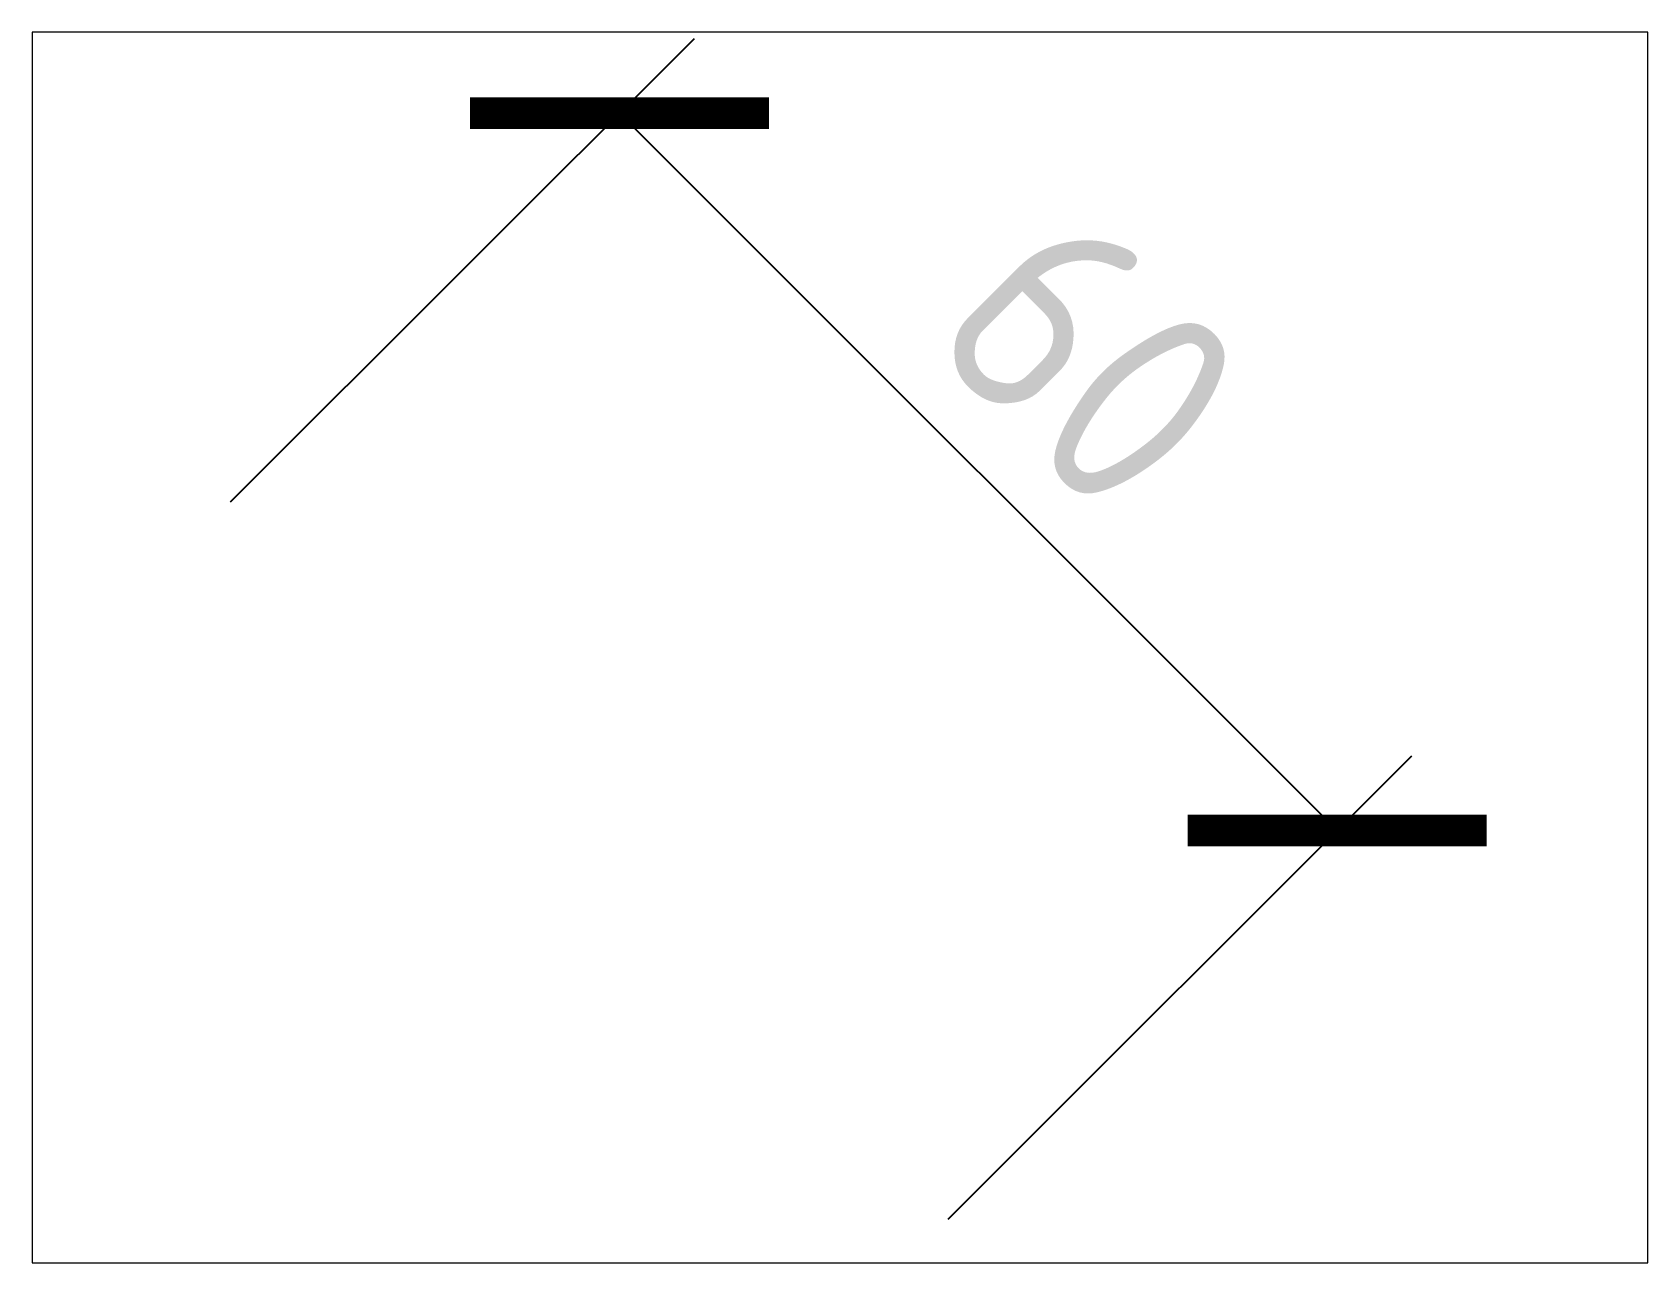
# Paper-space layout 'Layout1' of a CAD drawing. Header units: millimetres. Extents: x 1.05 to 9.45, y 0.8 to 7.2.
# The model-space entities are those that its viewports show. They can reach past a viewport. Long polylines and large blocks are cut down to what shows.
import ezdxf

# ---------------------------------------------------------------- set-up
doc = ezdxf.new("R2010")
doc.units = ezdxf.units.MM
doc.header["$MEASUREMENT"] = 0
doc.styles.add('ISO', font='isocp.shx')
doc.dimstyles.new('Aec_Arch_M', dxfattribs={"dimscale": 100, "dimtxt": 2.5, "dimasz": 2.5, "dimexe": 1.25, "dimexo": 0.625, "dimtad": 1, "dimdsep": 46, "dimtxsty": 'ISO', "dimblk": 'ARCHTICK', "dimcen": 2.5, "dimadec": 0, "dimazin": 0, "dimtfac": 1, "dimtmove": 0, "dimatfit": 3, "dimldrblk": 'ARCHTICK', "dimfxl": 1, "dimarcsym": 0})

# ---------------------------------------------------------------- blocks, each defined once
blk = doc.blocks.new('_ARCHTICK')
at = {"color": 0, "linetype": 'ByBlock', "lineweight": -2, "const_width": 0.15}
blk.add_lwpolyline([(-0.5, -0.5), (0.5, 0.5)], dxfattribs=at)
blk = doc.blocks.new('*D2')
at = {"color": 0, "linetype": 'ByBlock', "lineweight": -2, "transparency": 16777216}
for p, q in [((2.21, 2.21), (29.626, 29.626)), ((25.206, 25.206), (67.633, -17.22)), ((44.636, -40.217), (72.052, -12.8))]:
    blk.add_line(p, q, dxfattribs=at)
at = {"layer": 'DefPoints', "color": 0, "linetype": 'ByBlock', "transparency": 16777216}
for p in [(0, 0), (67.633, -17.22), (42.426, -42.426)]:
    blk.add_point(p, dxfattribs=at)
at = {"color": 0, "linetype": 'ByBlock', "lineweight": -2, "transparency": 16777216, "xscale": 12.5, "yscale": 12.5, "zscale": 12.5}
for p, rotation in [((25.206, 25.206), 135.0000000000003), ((67.633, -17.22), 315.0000000000003)]:
    blk.add_blockref('_ARCHTICK', p, dxfattribs=dict(at, rotation=rotation))
at = {"color": 0, "linetype": 'ByBlock', "lineweight": -2, "transparency": 16777216, "insert": (53.049, 10.622), "char_height": 12.5, "attachment_point": 5, "rotation": 315, "style": 'ISO'}
blk.add_mtext('60', dxfattribs=at)

msp = doc.modelspace()

# ---------------------------------------------------------------- dimensions: what is measured, and where the dimension line sits
at = {"color": 0, "linetype": 'ByBlock', "lineweight": -2}
dim = msp.add_linear_dim(base=(67.633, -17.22), p1=(0, 0), p2=(42.426, -42.426), angle=315, dimstyle='Aec_Arch_M', override={"dimscale": 5}, dxfattribs=at)
dim.commit()
dim.dimension.update_dxf_attribs({"geometry": '*D2', "text_midpoint": (53.049, 10.622)})

psp = doc.layouts.get("Layout1")

# ---------------------------------------------------------------- viewports
at = {"layer": '0', "color": 0, "linetype": 'ByBlock', "lineweight": -2}
psp.add_viewport(center=(5.25, 4), size=(8.4, 6.4), view_center_point=(38.2359, -6.4002), view_height=72.766634, dxfattribs=at)

doc.saveas('drawing.dxf')
